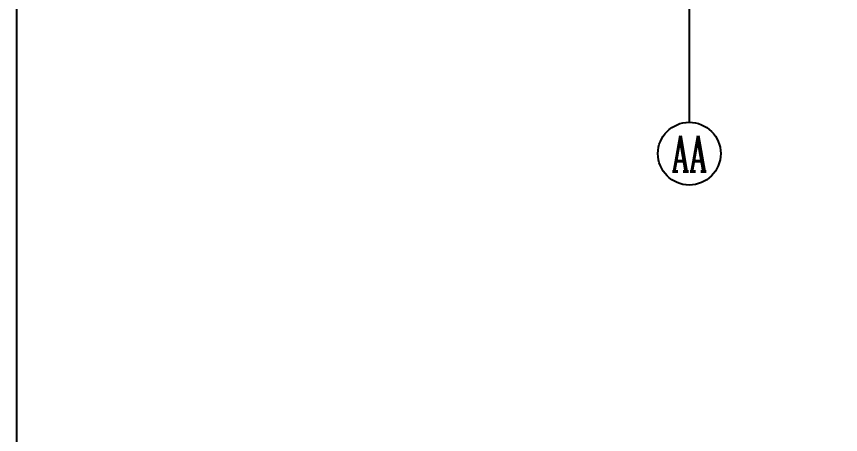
# Model space of a CAD drawing. Extents: x 0 to 125661, y -104936 to 8656.
# Drawn here: x 94287 to 96385, y -84142 to -83078 of the extents above; entities that cross this region are included whole.
import ezdxf
from ezdxf.enums import TextEntityAlignment as Align

# ---------------------------------------------------------------- set-up
doc = ezdxf.new("R2010")
doc.units = 0
doc.header["$LTSCALE"] = 800
doc.header["$MEASUREMENT"] = 0
doc.layers.get('0').update_dxf_attribs({"linetype": 'CONTINUOUS'})
doc.layers.get('Defpoints').update_dxf_attribs({"color": 1, "linetype": 'CONTINUOUS'})
doc.layers.add('AXIS', color=3, linetype='CONTINUOUS')
doc.layers.add('AXIS_TEXT', color=7, linetype='CONTINUOUS')
doc.styles.add('_TCH_AXIS', font='COMPLEX', dxfattribs={"bigfont": 'GBCBIG'})
doc.styles.add('COMPLEX', font='COMPLEX')

# ---------------------------------------------------------------- blocks, each defined once
blk = doc.blocks.new('_AXISO')
blk.add_circle((0, 0), 0.5)
at = {"layer": 'AXIS_TEXT', "style": 'COMPLEX', "width": 1.041666666666667}
blk.add_attdef('A', text='', height=0.56, dxfattribs=at).set_placement((-0.25, -0.28), (0.25, -0.28), align=Align.FIT)

msp = doc.modelspace()

# ---------------------------------------------------------------- linework, layer by layer
at = {"layer": 'AXIS'}
msp.add_line((95999.93824755173, -82787.15970033951), (95999.93824755173, -83347.15970033915), dxfattribs=at)
at = {"layer": 'Defpoints'}
msp.add_lwpolyline([(94287.20744497469, -88357.6650405291), (108571.0640183961, -88357.6650405291), (108571.0640183961, -80647.76749396522), (94287.20744497469, -80647.76749396522)], close=True, dxfattribs=at)

# ---------------------------------------------------------------- block references
at = {"layer": 'AXIS'}
ref = msp.add_blockref('_AXISO', (95999.93824755173, -83427.15970033915), dxfattribs=dict(at, xscale=160, yscale=160, zscale=160))
ref.add_attrib('A', 'AA', dxfattribs={"layer": 'AXIS_TEXT', "height": 90.50966799187809, "style": '_TCH_AXIS', "width": 0.5384615384616295}).set_placement((95954.68341355579, -83472.41453433508), (96045.19308154768, -83472.41453433508), align=Align.FIT)

doc.saveas('drawing.dxf')
